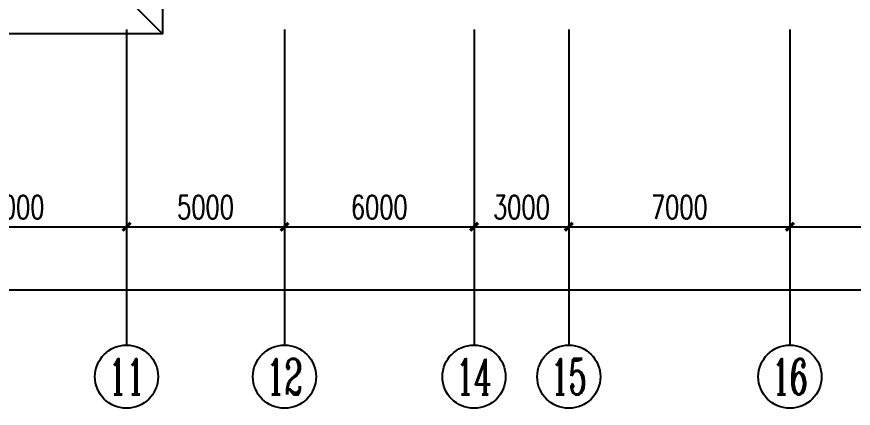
# Model space of a CAD drawing. Extents: x -496980 to 486425, y -292187 to -29437.
# Drawn here: x -49791 to -23310, y -262444 to -250041 of the extents above; entities that cross this region are included whole.
import ezdxf
from ezdxf.enums import TextEntityAlignment as Align

# ---------------------------------------------------------------- set-up
doc = ezdxf.new("R2010")
doc.units = 0
doc.header["$LTSCALE"] = 1000
doc.header["$MEASUREMENT"] = 0
doc.layers.add('AXIS', color=3, linetype='Continuous')
doc.layers.add('AXIS_TEXT', color=7, linetype='Continuous')
doc.styles.add('_TCH_AXIS', font='COMPLEX', dxfattribs={"bigfont": 'GBCBIG'})
doc.styles.add('_TCH_DIM_T3', font='SIMPLEX', dxfattribs={"width": 0.705882, "bigfont": 'GBCBIG'})
doc.styles.add('COMPLEX', font='COMPLEX')
doc.dimstyles.new('_TCH_ARCH&&250', dxfattribs={"dimtxt": 743.75, "dimasz": 250, "dimexe": 625, "dimexo": 750, "dimgap": 250, "dimtad": 1, "dimdec": 0, "dimzin": 0, "dimdsep": 46, "dimtxsty": '_TCH_DIM_T3', "dimblk": 'ARCHTICK', "dimcen": 0.09, "dimclrt": 7, "dimazin": 2, "dimtfac": 1, "dimtdec": 0, "dimtix": 1, "dimtmove": 2, "dimatfit": 3, "dimfxl": 0, "dimtolj": 1, "dimtzin": 0, "dimarcsym": 0})

# ---------------------------------------------------------------- blocks, each defined once
blk = doc.blocks.new('_ArchTick')
at = {"color": 0, "linetype": 'ByBlock', "const_width": 0.4}
blk.add_lwpolyline([(-0.5, -0.5), (0.5, 0.5)], dxfattribs=at)
blk = doc.blocks.new('*D369')
at = {"layer": 'AXIS', "color": 0, "lineweight": -2}
for p, q in [((-53315, -251194), (-53315, -257319)), ((-46315, -251194), (-46315, -257319)), ((-53315, -256694), (-46315, -256694))]:
    blk.add_line(p, q, dxfattribs=at)
at = {"layer": 'Defpoints', "color": 0}
for p in [(-53315, -250444), (-46315, -250444), (-46315, -256694)]:
    blk.add_point(p, dxfattribs=at)
at = {"layer": 'AXIS', "color": 0, "lineweight": -2, "xscale": 250, "yscale": 250, "zscale": 250, "rotation": 180}
blk.add_blockref('_ArchTick', (-53315, -256694), dxfattribs=at)
at = {"layer": 'AXIS', "color": 0, "lineweight": -2, "xscale": 250, "yscale": 250, "zscale": 250}
blk.add_blockref('_ArchTick', (-46315, -256694), dxfattribs=at)
at = {"layer": 'AXIS', "color": 7, "insert": (-49815, -256072), "char_height": 743.8, "attachment_point": 5, "style": '_TCH_DIM_T3'}
blk.add_mtext('\\A1;7000', dxfattribs=at)
blk = doc.blocks.new('*D370')
at = {"layer": 'AXIS', "color": 0, "lineweight": -2}
for p, q in [((-46315, -251194), (-46315, -257319)), ((-41315, -251194), (-41315, -257319)), ((-46315, -256694), (-41315, -256694))]:
    blk.add_line(p, q, dxfattribs=at)
at = {"layer": 'Defpoints', "color": 0}
for p in [(-46315, -250444), (-41315, -250444), (-41315, -256694)]:
    blk.add_point(p, dxfattribs=at)
at = {"layer": 'AXIS', "color": 0, "lineweight": -2, "xscale": 250, "yscale": 250, "zscale": 250, "rotation": 180}
blk.add_blockref('_ArchTick', (-46315, -256694), dxfattribs=at)
at = {"layer": 'AXIS', "color": 0, "lineweight": -2, "xscale": 250, "yscale": 250, "zscale": 250}
blk.add_blockref('_ArchTick', (-41315, -256694), dxfattribs=at)
at = {"layer": 'AXIS', "color": 7, "insert": (-43815, -256072), "char_height": 743.8, "attachment_point": 5, "style": '_TCH_DIM_T3'}
blk.add_mtext('\\A1;5000', dxfattribs=at)
blk = doc.blocks.new('*D371')
at = {"layer": 'AXIS', "color": 0, "lineweight": -2}
for p, q in [((-41315, -251194), (-41315, -257319)), ((-35315, -251194), (-35315, -257319)), ((-41315, -256694), (-35315, -256694))]:
    blk.add_line(p, q, dxfattribs=at)
at = {"layer": 'Defpoints', "color": 0}
for p in [(-41315, -250444), (-35315, -250444), (-35315, -256694)]:
    blk.add_point(p, dxfattribs=at)
at = {"layer": 'AXIS', "color": 0, "lineweight": -2, "xscale": 250, "yscale": 250, "zscale": 250, "rotation": 180}
blk.add_blockref('_ArchTick', (-41315, -256694), dxfattribs=at)
at = {"layer": 'AXIS', "color": 0, "lineweight": -2, "xscale": 250, "yscale": 250, "zscale": 250}
blk.add_blockref('_ArchTick', (-35315, -256694), dxfattribs=at)
at = {"layer": 'AXIS', "color": 7, "insert": (-38315, -256072), "char_height": 743.8, "attachment_point": 5, "style": '_TCH_DIM_T3'}
blk.add_mtext('\\A1;6000', dxfattribs=at)
blk = doc.blocks.new('*D372')
at = {"layer": 'AXIS', "color": 0, "lineweight": -2}
for p, q in [((-35315, -251194), (-35315, -257319)), ((-32315, -251194), (-32315, -257319)), ((-35315, -256694), (-32315, -256694))]:
    blk.add_line(p, q, dxfattribs=at)
at = {"layer": 'Defpoints', "color": 0}
for p in [(-35315, -250444), (-32315, -250444), (-32315, -256694)]:
    blk.add_point(p, dxfattribs=at)
at = {"layer": 'AXIS', "color": 0, "lineweight": -2, "xscale": 250, "yscale": 250, "zscale": 250, "rotation": 180}
blk.add_blockref('_ArchTick', (-35315, -256694), dxfattribs=at)
at = {"layer": 'AXIS', "color": 0, "lineweight": -2, "xscale": 250, "yscale": 250, "zscale": 250}
blk.add_blockref('_ArchTick', (-32315, -256694), dxfattribs=at)
at = {"layer": 'AXIS', "color": 7, "insert": (-33815, -256072), "char_height": 743.8, "attachment_point": 5, "style": '_TCH_DIM_T3'}
blk.add_mtext('\\A1;3000', dxfattribs=at)
blk = doc.blocks.new('*D373')
at = {"layer": 'AXIS', "color": 0, "lineweight": -2}
for p, q in [((-32315, -251194), (-32315, -257319)), ((-25315, -251194), (-25315, -257319)), ((-32315, -256694), (-25315, -256694))]:
    blk.add_line(p, q, dxfattribs=at)
at = {"layer": 'Defpoints', "color": 0}
for p in [(-32315, -250444), (-25315, -250444), (-25315, -256694)]:
    blk.add_point(p, dxfattribs=at)
at = {"layer": 'AXIS', "color": 0, "lineweight": -2, "xscale": 250, "yscale": 250, "zscale": 250, "rotation": 180}
blk.add_blockref('_ArchTick', (-32315, -256694), dxfattribs=at)
at = {"layer": 'AXIS', "color": 0, "lineweight": -2, "xscale": 250, "yscale": 250, "zscale": 250}
blk.add_blockref('_ArchTick', (-25315, -256694), dxfattribs=at)
at = {"layer": 'AXIS', "color": 7, "insert": (-28815, -256072), "char_height": 743.8, "attachment_point": 5, "style": '_TCH_DIM_T3'}
blk.add_mtext('\\A1;7000', dxfattribs=at)
blk = doc.blocks.new('*D374')
at = {"layer": 'AXIS', "color": 0, "lineweight": -2}
for p, q in [((-25315, -251194), (-25315, -257319)), ((-18315, -251194), (-18315, -257319)), ((-25315, -256694), (-18315, -256694))]:
    blk.add_line(p, q, dxfattribs=at)
at = {"layer": 'Defpoints', "color": 0}
for p in [(-25315, -250444), (-18315, -250444), (-18315, -256694)]:
    blk.add_point(p, dxfattribs=at)
at = {"layer": 'AXIS', "color": 0, "lineweight": -2, "xscale": 250, "yscale": 250, "zscale": 250, "rotation": 180}
blk.add_blockref('_ArchTick', (-25315, -256694), dxfattribs=at)
at = {"layer": 'AXIS', "color": 0, "lineweight": -2, "xscale": 250, "yscale": 250, "zscale": 250}
blk.add_blockref('_ArchTick', (-18315, -256694), dxfattribs=at)
at = {"layer": 'AXIS', "color": 7, "insert": (-21815, -256072), "char_height": 743.8, "attachment_point": 5, "style": '_TCH_DIM_T3'}
blk.add_mtext('\\A1;7000', dxfattribs=at)
blk = doc.blocks.new('*D377')
at = {"layer": 'AXIS', "color": 0, "lineweight": -2}
for p, q in [((-116555, -251194), (-116555, -259319)), ((-10575, -251194), (-10575, -259319)), ((-116555, -258694), (-10575, -258694))]:
    blk.add_line(p, q, dxfattribs=at)
at = {"layer": 'Defpoints', "color": 0}
for p in [(-116555, -250444), (-10575, -250444), (-10575, -258694)]:
    blk.add_point(p, dxfattribs=at)
at = {"layer": 'AXIS', "color": 0, "lineweight": -2, "xscale": 250, "yscale": 250, "zscale": 250, "rotation": 180}
blk.add_blockref('_ArchTick', (-116555, -258694), dxfattribs=at)
at = {"layer": 'AXIS', "color": 0, "lineweight": -2, "xscale": 250, "yscale": 250, "zscale": 250}
blk.add_blockref('_ArchTick', (-10575, -258694), dxfattribs=at)
at = {"layer": 'AXIS', "color": 7, "insert": (-63565, -258072), "char_height": 743.8, "attachment_point": 5, "style": '_TCH_DIM_T3'}
blk.add_mtext('\\A1;105980', dxfattribs=at)
blk = doc.blocks.new('_AXISO')
blk.add_circle((0, 0), 0.5)
at = {"layer": 'AXIS_TEXT', "style": 'COMPLEX', "width": 1.041667}
blk.add_attdef('A', text='', height=0.56, dxfattribs=at).set_placement((-0.25, -0.28), (0.25, -0.28), align=Align.FIT)

msp = doc.modelspace()

# ---------------------------------------------------------------- linework, layer by layer
at = {"color": 2}
msp.add_line((-45175.2, -250584.2), (-46075.2, -249684.2), dxfattribs=at)
msp.add_lwpolyline([(-17175.2, -200444.2), (-17175.2, -201584.2), (-24175.2, -201584.2), (-24175.2, -229584.2), (-34175.2, -229584.2), (-34175.2, -234584.2), (-40175.2, -234584.2), (-40175.2, -248584.2), (-45175.2, -248584.2), (-45175.2, -250584.2), (-53315.2, -250584.2)], dxfattribs=at)
at = {"layer": 'AXIS'}
for p, q in [((-46315.2, -250444.2), (-46315.2, -260444.2)), ((-41315.2, -250444.2), (-41315.2, -260444.2)), ((-35315.2, -250444.2), (-35315.2, -260444.2)), ((-32315.2, -250444.2), (-32315.2, -260444.2)), ((-25315.2, -250444.2), (-25315.2, -260444.2))]:
    msp.add_line(p, q, dxfattribs=at)

# ---------------------------------------------------------------- block references
ref = msp.add_blockref('_AXISO', (-46315.2, -261444.2), dxfattribs=dict(at, xscale=2000, yscale=2000, zscale=2000))
ref.add_attrib('A', '11', dxfattribs={"layer": 'AXIS_TEXT', "height": 1131.37, "style": '_TCH_AXIS', "width": 0.875}).set_placement((-46880.8, -262009.9), (-45749.5, -262009.9), align=Align.FIT)
ref = msp.add_blockref('_AXISO', (-41315.2, -261444.2), dxfattribs=dict(at, xscale=2000, yscale=2000, zscale=2000))
ref.add_attrib('A', '12', dxfattribs={"layer": 'AXIS_TEXT', "height": 1131.37, "style": '_TCH_AXIS', "width": 0.724138}).set_placement((-41880.8, -262009.9), (-40749.5, -262009.9), align=Align.FIT)
ref = msp.add_blockref('_AXISO', (-35315.2, -261444.2), dxfattribs=dict(at, xscale=2000, yscale=2000, zscale=2000))
ref.add_attrib('A', '14', dxfattribs={"layer": 'AXIS_TEXT', "height": 1131.37, "style": '_TCH_AXIS', "width": 0.677419}).set_placement((-35880.8, -262009.9), (-34749.5, -262009.9), align=Align.FIT)
ref = msp.add_blockref('_AXISO', (-32315.2, -261444.2), dxfattribs=dict(at, xscale=2000, yscale=2000, zscale=2000))
ref.add_attrib('A', '15', dxfattribs={"layer": 'AXIS_TEXT', "height": 1131.37, "style": '_TCH_AXIS', "width": 0.724138}).set_placement((-32880.8, -262009.9), (-31749.5, -262009.9), align=Align.FIT)
ref = msp.add_blockref('_AXISO', (-25315.2, -261444.2), dxfattribs=dict(at, xscale=2000, yscale=2000, zscale=2000))
ref.add_attrib('A', '16', dxfattribs={"layer": 'AXIS_TEXT', "height": 1131.37, "style": '_TCH_AXIS', "width": 0.724138}).set_placement((-25880.8, -262009.9), (-24749.5, -262009.9), align=Align.FIT)

# ---------------------------------------------------------------- dimensions: what is measured, and where the dimension line sits
for p1, p2, distance, picture, middle in [((-116555.2, -250444.2), (-10575.2, -250444.2), -8250, '*D377', (-63565.2, -258072.3)), ((-53315.2, -250444.2), (-46315.2, -250444.2), -6250, '*D369', (-49815.2, -256072.3)), ((-46315.2, -250444.2), (-41315.2, -250444.2), -6250, '*D370', (-43815.2, -256072.3)), ((-41315.2, -250444.2), (-35315.2, -250444.2), -6250, '*D371', (-38315.2, -256072.3)), ((-35315.2, -250444.2), (-32315.2, -250444.2), -6250, '*D372', (-33815.2, -256072.3)), ((-32315.2, -250444.2), (-25315.2, -250444.2), -6250, '*D373', (-28815.2, -256072.3)), ((-25315.2, -250444.2), (-18315.2, -250444.2), -6250, '*D374', (-21815.2, -256072.3))]:
    dim = msp.add_aligned_dim(p1=p1, p2=p2, distance=distance, dimstyle='_TCH_ARCH&&250', dxfattribs=at)
    dim.commit()
    dim.dimension.update_dxf_attribs({"geometry": picture, "text_midpoint": middle})

doc.saveas('drawing.dxf')
